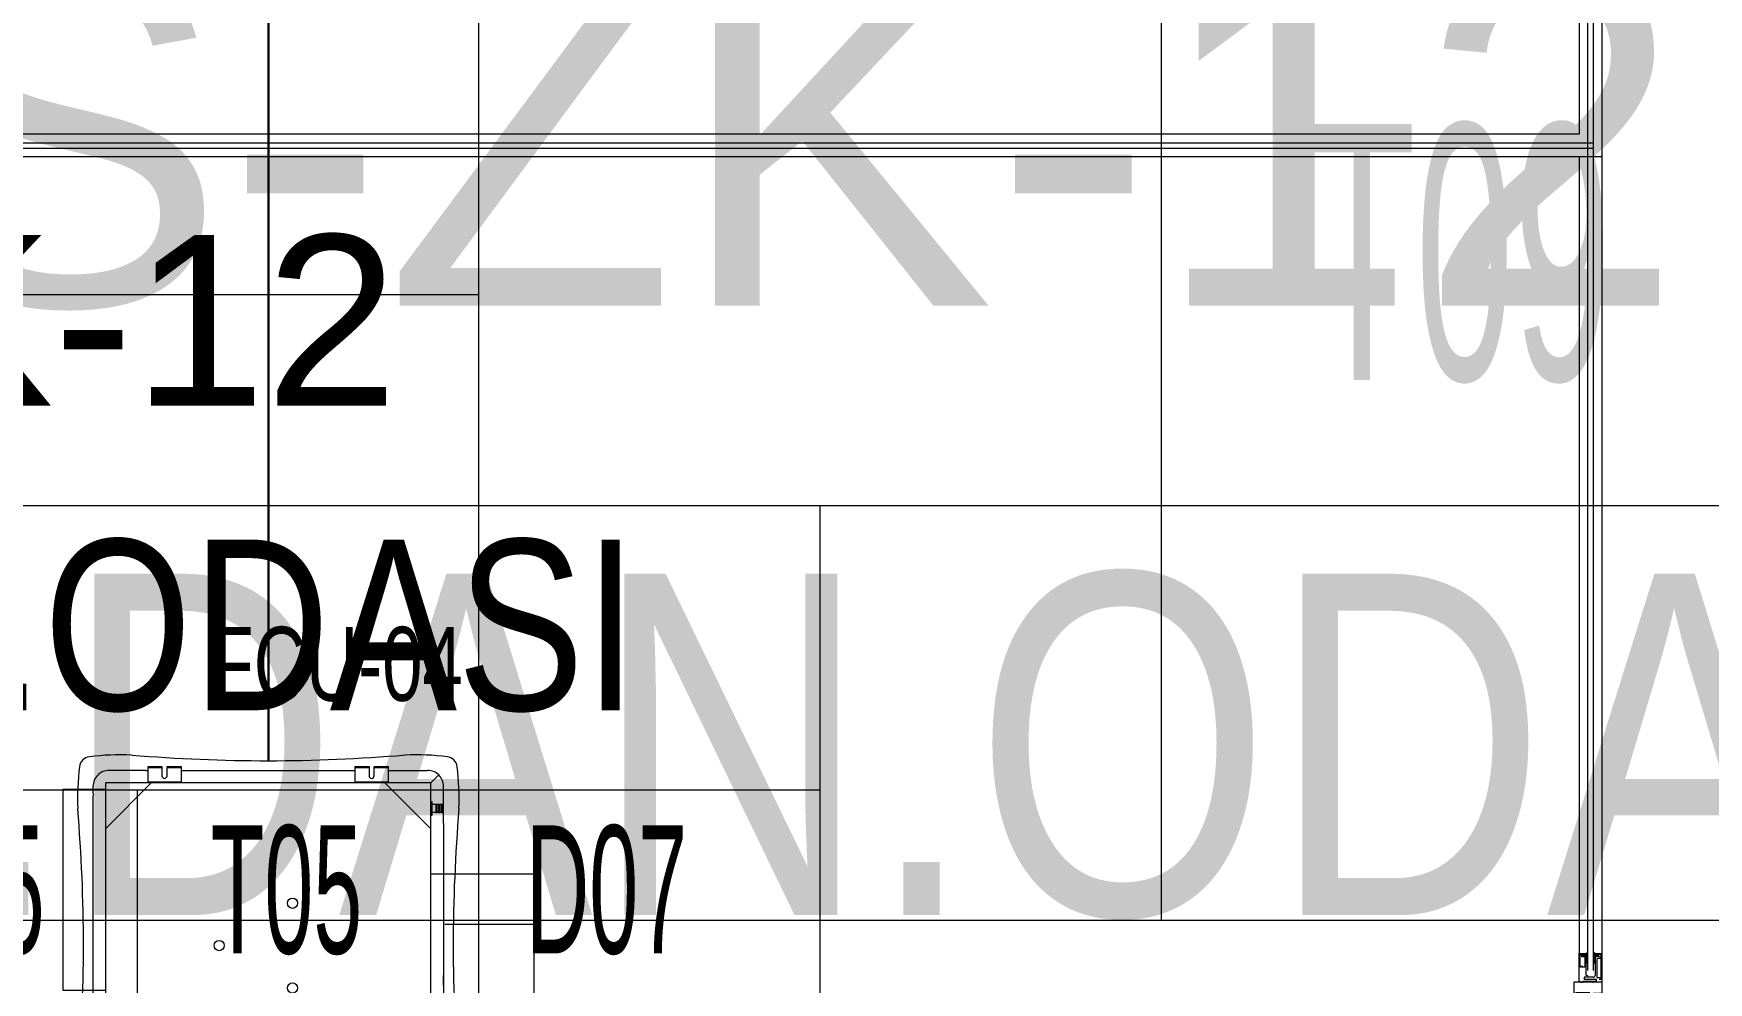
# Model space of a CAD drawing. Extents: x -9058 to 11890, y 0 to 4205.
# Drawn here: x 2019.3 to 2313.7, y 2798.8 to 2965.6 of the extents above; entities that cross this region are included whole.
import ezdxf
from ezdxf.enums import TextEntityAlignment as Align

# ---------------------------------------------------------------- set-up
doc = ezdxf.new("R2010")
doc.units = 0
doc.header["$MEASUREMENT"] = 0
doc.layers.get('0').update_dxf_attribs({"color": 9, "lineweight": 9})
for name, color, linetype, lineweight in [('40A', 9, 'Continuous', 9), ('E-KABLO', 7, 'Continuous', 30), ('M-TEFRIS2-015', 129, 'Continuous', 9), ('M-TEFRIS2-015 @ 10 (1)', 129, 'Continuous', 9), ('M-TEFRIS2-015 @ 10 (2)', 129, 'Continuous', 9), ('M-TEFRIS2-015 @ 20', 129, 'Continuous', 9), ('T-FC-KASETLİ-TAVAN', 3, 'Continuous', 20), ('T-FC-NUMARA', 62, 'Continuous', 9)]:
    doc.layers.add(name, color=color, linetype=linetype, lineweight=lineweight)
doc.styles.add('Arial', font='arial.ttf', dxfattribs={"height": 2.5})
doc.styles.add('LUCIDASANS', font='arial.ttf', dxfattribs={"width": 0.8})
doc.styles.add('MuuM_TEXT-STANDART', font='ARIALN.TTF')

# ---------------------------------------------------------------- blocks, each defined once
blk = doc.blocks.new('0a_roomno2')
blk.add_lwpolyline([(30, -16), (0, -16), (0, 0), (30, 0)], close=True)
for points in [[(0, 0), (30, 0)], [(0, -5), (30, -5)], [(12, -5), (12, -16)], [(18, -5), (18, -16)], [(24, -5), (24, -16)], [(12, -10.5), (0, -10.5)]]:
    blk.add_lwpolyline(points)
at = {"layer": '40A'}
blk.add_lwpolyline([(0, 0), (30, 0)], dxfattribs=at)
at = {"style": 'Arial'}
blk.add_attdef('ODANO', (0, 1.505), '', height=3, dxfattribs=at)
blk.add_attdef('MEKANADI', text='', height=3, dxfattribs=at).set_placement((0.525, -4.75), align=Align.BOTTOM_LEFT)
at = {"style": 'MuuM_TEXT-STANDART', "width": 0.6}
for tag, p in [('YER01', (15, -7)), ('TAVAN01', (20.625, -7)), ('DUVAR01', (26.25, -7)), ('YER02', (15, -10.375)), ('TAVAN02', (20.625, -10.375)), ('DUVAR02', (26.25, -10.375)), ('YER03', (15, -13.75)), ('TAVAN03', (20.625, -13.75)), ('DUVAR03', (26.25, -13.75))]:
    blk.add_attdef(tag, text='', height=2.25, dxfattribs=at).set_placement(p, align=Align.MIDDLE_CENTER)
at = {"style": 'MuuM_TEXT-STANDART'}
blk.add_attdef('M2', text='', height=2.25, dxfattribs=at).set_placement((1.323, -7.805), align=Align.MIDDLE_LEFT)
at = {"style": 'MuuM_TEXT-STANDART', "width": 0.6}
blk.add_attdef('TEMIZTAVANYUKSEKLIGI', text='', height=2.25, dxfattribs=at).set_placement((2.7, -13.162), align=Align.MIDDLE_LEFT)
blk = doc.blocks.new('*U682')
at = {"layer": 'M-TEFRIS2-015 @ 10 (1)'}
ref = blk.add_blockref('0a_roomno2', (1857.47, 2882.62), dxfattribs=dict(at, xscale=10, yscale=10, zscale=10))
ref.add_attrib('ODANO', ' PRS-ZK-12', (1857.47, 2900.17), dxfattribs={"layer": '0', "height": 30, "style": 'Arial'})
ref.add_attrib('MEKANADI', 'SER.DAN.ODASI', dxfattribs={"layer": '0', "height": 30, "style": 'Arial', "width": 0.8}).set_placement((1862.72, 2837.62), align=Align.BOTTOM_LEFT)
ref.add_attrib('YER01', 'Y25', dxfattribs={"layer": '0', "height": 22.5, "style": 'MuuM_TEXT-STANDART', "width": 0.6}).set_placement((2007.47, 2815.12), align=Align.MIDDLE_CENTER)
ref.add_attrib('TAVAN01', 'T05', dxfattribs={"layer": '0', "height": 22.5, "style": 'MuuM_TEXT-STANDART', "width": 0.6}).set_placement((2063.72, 2815.12), align=Align.MIDDLE_CENTER)
ref.add_attrib('DUVAR01', 'D07', dxfattribs={"layer": '0', "height": 22.5, "style": 'MuuM_TEXT-STANDART', "width": 0.6}).set_placement((2119.97, 2815.12), align=Align.MIDDLE_CENTER)
at = {"layer": 'M-TEFRIS2-015 @ 10 (2)'}
ref = blk.add_blockref('0a_roomno2', (1857.47, 2882.62), dxfattribs=dict(at, xscale=10, yscale=10, zscale=10))
ref.add_attrib('ODANO', ' PRS-ZK-12', (1857.47, 2900.17), dxfattribs={"layer": '0', "height": 30, "style": 'Arial'})
ref.add_attrib('MEKANADI', 'SER.DAN.ODASI', dxfattribs={"layer": '0', "height": 30, "style": 'Arial', "width": 0.8}).set_placement((1862.72, 2837.62), align=Align.BOTTOM_LEFT)
ref.add_attrib('YER01', 'Y25', dxfattribs={"layer": '0', "height": 22.5, "style": 'MuuM_TEXT-STANDART', "width": 0.6}).set_placement((2007.47, 2815.12), align=Align.MIDDLE_CENTER)
ref.add_attrib('TAVAN01', 'T05', dxfattribs={"layer": '0', "height": 22.5, "style": 'MuuM_TEXT-STANDART', "width": 0.6}).set_placement((2063.72, 2815.12), align=Align.MIDDLE_CENTER)
ref.add_attrib('DUVAR01', 'D07', dxfattribs={"layer": '0', "height": 22.5, "style": 'MuuM_TEXT-STANDART', "width": 0.6}).set_placement((2119.97, 2815.12), align=Align.MIDDLE_CENTER)
at = {"layer": 'M-TEFRIS2-015 @ 20'}
ref = blk.add_blockref('0a_roomno2', (1857.47, 2882.62), dxfattribs=dict(at, xscale=20, yscale=20, zscale=20))
ref.add_attrib('ODANO', ' PRS-ZK-12', (1857.47, 2917.72), dxfattribs={"layer": '0', "height": 60, "style": 'Arial'})
ref.add_attrib('MEKANADI', 'SER.DAN.ODASI', dxfattribs={"layer": '0', "height": 60, "style": 'Arial', "width": 0.8}).set_placement((1867.97, 2792.62), align=Align.BOTTOM_LEFT)
blk = doc.blocks.new('*U683')
at = {"layer": 'M-TEFRIS2-015 @ 20'}
ref = blk.add_blockref('0a_roomno2', (1857.47, 3129.66), dxfattribs=dict(at, xscale=20, yscale=20, zscale=20))
ref.add_attrib('TAVAN02', 'T09', dxfattribs={"layer": '0', "height": 45, "style": 'MuuM_TEXT-STANDART', "width": 0.6}).set_placement((2269.97, 2927.16), align=Align.MIDDLE_CENTER)
blk = doc.blocks.new('jkvhj')
at = {"color": 252, "lineweight": 0}
for p, q in [((-29.96, 30.01), (-28.53, 28.57)), ((-21.53, 30.8), (-28.01, 30.8)), ((-21.06, 30.8), (-21.53, 30.8)), ((-21.06, 31.3), (-21.06, 31.5)), ((-21.06, 31.5), (-18.61, 31.5)), ((-21.06, 31.3), (-18.61, 31.3)), ((-21.06, 28.8), (-21.06, 31.3)), ((-18.61, 31.5), (-18.61, 29.85)), ((-17.71, 31.5), (-15.26, 31.5)), ((-17.71, 29.85), (-17.71, 31.5)), ((-17.71, 31.3), (-15.26, 31.3)), ((-15.26, 31.5), (-15.26, 31.3)), ((-15.26, 31.3), (-15.26, 28.8)), ((15.34, 30.8), (-15.26, 30.8)), ((15.34, 31.3), (15.34, 31.5)), ((15.34, 31.5), (17.79, 31.5)), ((15.34, 28.8), (15.34, 31.3)), ((15.34, 31.3), (17.79, 31.3)), ((17.79, 31.5), (17.79, 29.85)), ((18.69, 31.5), (21.14, 31.5)), ((18.69, 29.85), (18.69, 31.5)), ((18.69, 31.3), (21.14, 31.3)), ((21.14, 31.5), (21.14, 31.3)), ((21.14, 31.3), (21.14, 28.8)), ((22.22, 30.8), (21.14, 30.8)), ((22.22, 30.8), (27.99, 30.8)), ((28.61, 28.57), (29.99, 29.95)), ((-30.81, 21.53), (-30.81, 28)), ((-21.06, 28.8), (-15.26, 28.8)), ((-21.06, 28.6), (-21.06, 28.8)), ((-20.46, 28.6), (-20.56, 28.6)), ((-15.26, 28.8), (-15.26, 28.6)), ((15.34, 28.8), (21.14, 28.8)), ((15.34, 28.8), (15.34, 28.6)), ((21.14, 28.8), (21.14, 28.6)), ((30.79, 26.3), (30.79, 28)), ((30.79, 22.23), (30.79, 26.36)), ((-46.76, 23.12), (-46.76, -12.58)), ((-46.76, 23.12), (-46.56, 23.12)), ((-46.56, 23.12), (-28.76, 23.12)), ((-30.81, -21.48), (-30.81, 21.53)), ((-28.76, 23.12), (-28.56, 23.12)), ((30.79, 22.23), (30.79, -21.48)), ((-30.81, 7.04), (-30.81, 5.26)), ((28.64, 7.9), (36.04, 7.9)), ((36.04, 7.9), (36.04, -27.5)), ((-31.01, -3.77), (-46.56, -3.77)), ((-46.76, -12.58), (-46.56, -12.58)), ((-46.56, -12.58), (-28.76, -12.58)), ((-28.76, -12.58), (-28.56, -12.58)), ((-30.81, -21.48), (-30.81, -28)), ((-30.76, -23.45), (-30.59, -23.35)), ((-30.76, -23.45), (-30.76, -24.75)), ((-30.59, -23.35), (-30.49, -23.35)), ((-30.59, -24.85), (-30.59, -23.35)), ((-30.49, -23.35), (-30.49, -24.85)), ((-30.49, -23.4), (-30.19, -23.4)), ((-30.19, -23.4), (-30.09, -23.35)), ((-30.19, -23.4), (-30.19, -24.8)), ((-30.09, -23.35), (-29.99, -23.35)), ((-30.09, -24.85), (-30.09, -23.35)), ((-29.99, -23.35), (-29.99, -24.85)), ((-29.99, -23.4), (-29.69, -23.4)), ((-29.69, -23.4), (-29.59, -23.35)), ((-29.69, -23.4), (-29.69, -24.8)), ((-29.59, -24.85), (-29.59, -23.35)), ((-29.59, -23.35), (-29.49, -23.35)), ((-29.49, -23.35), (-29.49, -24.85)), ((-29.49, -23.4), (-28.76, -23.4)), ((-28.76, -22.85), (-28.56, -22.85)), ((-28.76, -23.4), (-28.76, -22.85)), ((-28.76, -23.9), (-28.76, -23.4)), ((30.79, -21.48), (30.79, -26.35)), ((-30.59, -24.85), (-30.76, -24.75)), ((-30.49, -24.85), (-30.59, -24.85)), ((-30.49, -24.8), (-30.19, -24.8)), ((-30.09, -24.85), (-30.19, -24.8)), ((-29.99, -24.85), (-30.09, -24.85)), ((-29.99, -24.8), (-29.69, -24.8)), ((-29.59, -24.85), (-29.69, -24.8)), ((-29.49, -24.85), (-29.59, -24.85)), ((-29.49, -24.8), (-28.76, -24.8)), ((-28.76, -23.9), (-28.56, -23.9)), ((-28.76, -24.1), (-28.76, -23.9)), ((-28.76, -24.3), (-28.76, -24.1)), ((-28.56, -24.3), (-28.76, -24.3)), ((-28.76, -24.8), (-28.76, -24.3)), ((-28.76, -25.35), (-28.76, -24.8)), ((-28.56, -25.35), (-28.76, -25.35)), ((-28.53, -28.57), (-29.97, -30)), ((-28.56, -27.8), (-28.56, -28.1)), ((-21.06, -28.8), (-21.06, -28.6)), ((-15.26, -28.8), (-21.06, -28.8)), ((-21.06, -31.3), (-21.06, -28.8)), ((-15.26, -28.6), (-15.26, -28.8)), ((-15.26, -28.8), (-15.26, -31.3)), ((15.34, -28.8), (15.34, -28.6)), ((15.34, -31.3), (15.34, -28.8)), ((21.14, -28.8), (15.34, -28.8)), ((21.14, -28.6), (21.14, -28.8)), ((21.14, -28.8), (21.14, -31.3)), ((36.04, -27.5), (28.64, -27.5)), ((30.79, -26.73), (30.79, -28)), ((-21.53, -30.8), (-28.01, -30.8)), ((-21.06, -30.8), (-21.53, -30.8)), ((-18.61, -31.3), (-21.06, -31.3)), ((-21.06, -31.5), (-21.06, -31.3)), ((-18.61, -31.5), (-21.06, -31.5)), ((-18.61, -29.85), (-18.61, -31.5)), ((-17.71, -31.5), (-17.71, -29.85)), ((-15.26, -31.3), (-17.71, -31.3)), ((-15.26, -31.5), (-17.71, -31.5)), ((15.34, -30.8), (-15.26, -30.8)), ((-15.26, -31.3), (-15.26, -31.5)), ((17.79, -31.3), (15.34, -31.3)), ((15.34, -31.5), (15.34, -31.3)), ((17.79, -31.5), (15.34, -31.5)), ((17.79, -29.85), (17.79, -31.5)), ((18.69, -31.5), (18.69, -29.85)), ((21.14, -31.3), (18.69, -31.3)), ((21.14, -31.5), (18.69, -31.5)), ((21.52, -30.8), (21.14, -30.8)), ((21.14, -31.3), (21.14, -31.5)), ((21.52, -30.8), (27.99, -30.8))]:
    blk.add_line(p, q, dxfattribs=at)
for p, q in [((-28.56, 20.5), (-20.46, 28.6)), ((-28.56, 28.5), (-28.56, 27.4)), ((-28.56, 28.1), (-28.56, 27.8)), ((-28.56, 27.4), (-28.56, 20.5)), ((-28.06, 28.6), (-28.46, 28.6)), ((-20.46, 28.6), (-28.06, 28.6)), ((-17.2, 28.6), (-20.46, 28.6)), ((15.34, 28.6), (-17.2, 28.6)), ((20.54, 28.6), (15.34, 28.6)), ((21.14, 28.6), (20.64, 28.6)), ((28.54, 28.6), (21.14, 28.6)), ((28.64, 20.5), (28.64, 28.5)), ((28.64, 27.8), (28.64, 28.1)), ((-28.56, 20.5), (-28.56, -28.5)), ((28.64, 7.9), (28.64, 20.5)), ((28.64, -20.5), (28.64, 7.9)), ((-28.56, -20.5), (-20.46, -28.6)), ((28.64, -20.5), (20.56, -28.6)), ((28.64, -27.5), (28.64, -20.5)), ((-28.56, -22.85), (-28.56, -23.9)), ((-28.56, -23.9), (-28.56, -24.1)), ((-28.56, -24.1), (-28.56, -24.3)), ((-28.56, -24.3), (-28.56, -25.35)), ((-28.46, -28.6), (-28.06, -28.6)), ((-28.06, -28.6), (-16.92, -28.6)), ((-16.92, -28.6), (20.56, -28.6)), ((20.56, -28.6), (28.54, -28.6)), ((28.64, -28.5), (28.64, -27.5)), ((28.64, -28.1), (28.64, -27.8))]:
    blk.add_line(p, q)
for centre in [(-4.26, 7.45), (8.64, 0), (-4.26, -7.45)]:
    blk.add_circle(centre, 0.9, dxfattribs=at)
for centre, radius, start, end in [((-31.24, 31.22), 2, 96.5483, 173.6548), ((-25.77, -16.47), 50, 88.068, 96.5483), ((-0.01, 321), 288.5, 265.2133, 270), ((-0.01, 321), 288.5, 270, 274.7719), ((25.75, -16.47), 50, 83.4517, 91.932), ((31.23, 31.22), 2, 6.3452, 83.4517), ((16.46, 25.91), 50, 173.6548, 182.1901), ((-16.48, 25.91), 50, 357.8099, 6.3452), ((-28.46, 28.5), 0.1, 134.9586, 180), ((-28.46, 28.5), 0.1, 90, 134.9586), ((28.54, 28.5), 0.1, 45.0414, 90), ((28.54, 28.5), 0.1, 0, 45.0414), ((-321.01, 0), 288.5, 0, 4.7719), ((320.99, 0), 288.5, 175.2281, 180), ((-321.01, 0), 288.5, 355.2133, 0), ((320.99, 0), 288.5, 180, 184.7867), ((16.46, -25.76), 50, 178.0684, 186.5277), ((-16.48, -25.76), 50, 353.4723, 1.9316), ((-28.46, -28.5), 0.1, 180, 225.0414), ((-28.46, -28.5), 0.1, 225.0414, 270), ((28.54, -28.5), 0.1, 270, 0), ((-31.23, -31.22), 2, 186.5277, 263.4723), ((31.21, -31.22), 2, 276.5277, 353.4723), ((-25.77, 16.47), 50, 263.4723, 271.9334), ((-0.01, -321), 288.5, 90, 94.7867), ((-0.01, -321), 288.5, 85.2281, 90), ((25.75, 16.47), 50, 268.0666, 276.5277)]:
    blk.add_arc(centre, radius, start, end)
for centre, radius, start, end in [((-27.92, 27.96), 2.89, 135.0273, 179.2423), ((-28.05, 28.09), 2.71, 89.2423, 135.0273), ((-18.16, 29.85), 0.45, 180, 0), ((18.24, 29.85), 0.45, 180, 0), ((28.02, 28.09), 2.72, 43.4512, 90.6949), ((27.9, 27.96), 2.89, 0.7887, 43.545), ((30.91, -26.54), 0.225, 123.1177, 236.9215), ((-27.92, -27.96), 2.89, 180.7417, 224.9567), ((-18.16, -29.85), 0.45, 0, 180), ((18.24, -29.85), 0.45, 0, 180), ((27.99, -28), 2.8, 270, 0), ((-28.04, -28.08), 2.71, 224.9567, 270.7417)]:
    blk.add_arc(centre, radius, start, end, dxfattribs=at)

msp = doc.modelspace()

# ---------------------------------------------------------------- linework, layer by layer
at = {"layer": 'E-KABLO', "color": 6, "ltscale": 40}
msp.add_line((2060.54, 3054.78), (2060.54, 2837.75), dxfattribs=at)
at = {"layer": 'M-TEFRIS2-015'}
for p, q in [((2292.45, 2945.36), (2292.45, 3095.86)), ((2293.45, 2945.36), (2293.45, 3095.86)), ((2290.95, 3092.86), (2290.95, 2947.86)), ((2294.95, 3092.86), (2294.95, 2943.86)), ((2290.95, 2947.86), (1831.96, 2947.86)), ((1828.96, 2946.36), (2293.45, 2946.36)), ((2293.45, 2945.36), (1828.96, 2945.36)), ((2292.45, 2800.87), (2292.45, 2946.87)), ((2293.45, 2800.87), (2293.45, 2946.87)), ((2294.95, 2943.86), (1831.95, 2943.86)), ((2290.95, 2943.88), (2290.95, 2803.86)), ((2294.95, 2943.88), (2294.95, 2803.86)), ((2290.95, 2798.91), (2290.95, 2803.88)), ((2290.95, 2803.88), (2292.07, 2803.88)), ((2291.15, 2801.46), (2291.15, 2803.66)), ((2291.15, 2803.66), (2291.38, 2803.66)), ((2291.38, 2803.66), (2291.38, 2803.36)), ((2291.38, 2803.36), (2291.92, 2803.36)), ((2291.89, 2803.78), (2291.52, 2803.78)), ((2291.52, 2803.78), (2291.52, 2803.5)), ((2291.52, 2803.5), (2292.07, 2803.5)), ((2291.91, 2803.77), (2291.79, 2803.65)), ((2292.21, 2803.36), (2291.79, 2803.77)), ((2291.79, 2803.5), (2291.79, 2803.77)), ((2291.91, 2803.49), (2291.79, 2803.6)), ((2292.28, 2803.97), (2291.8, 2803.49)), ((2292.07, 2803.78), (2291.89, 2803.73)), ((2291.89, 2803.73), (2291.89, 2803.78)), ((2291.92, 2803.36), (2291.92, 2801.46)), ((2292.26, 2803.77), (2291.99, 2803.5)), ((2292.19, 2803.56), (2291.99, 2803.76)), ((2292.24, 2803.68), (2292.06, 2803.86)), ((2292.07, 2803.88), (2292.43, 2804.04)), ((2292.07, 2803.88), (2292.07, 2803.78)), ((2292.19, 2803.52), (2292.07, 2803.41)), ((2292.07, 2803.5), (2292.07, 2803.35)), ((2292.07, 2803.35), (2292.12, 2803.31)), ((2292.12, 2803.31), (2292.12, 2800.07)), ((2292.37, 2803.28), (2292.12, 2803.02)), ((2292.19, 2803.28), (2292.12, 2803.2)), ((2292.12, 2803.28), (2292.12, 2803.28)), ((2292.12, 2803.28), (2292.45, 2803.28)), ((2292.43, 2802.86), (2292.12, 2803.17)), ((2292.43, 2803.16), (2292.12, 2802.85)), ((2292.43, 2802.68), (2292.12, 2803)), ((2292.43, 2802.99), (2292.12, 2802.67)), ((2292.27, 2803.83), (2292.18, 2803.92)), ((2292.19, 2803.46), (2292.19, 2803.65)), ((2292.43, 2803.04), (2292.19, 2803.28)), ((2292.2, 2803.77), (2292.39, 2803.93)), ((2292.28, 2803.43), (2292.2, 2803.36)), ((2292.36, 2803.91), (2292.3, 2803.98)), ((2292.36, 2803.39), (2292.31, 2803.44)), ((2292.39, 2803.73), (2292.33, 2803.67)), ((2292.43, 2803.67), (2292.34, 2803.75)), ((2292.43, 2803.21), (2292.37, 2803.28)), ((2292.39, 2803.93), (2292.43, 2803.93)), ((2292.43, 2803.49), (2292.39, 2803.53)), ((2292.43, 2803.59), (2292.4, 2803.55)), ((2292.43, 2804.02), (2292.42, 2804.03)), ((2292.43, 2803.94), (2292.42, 2803.93)), ((2294.05, 2803.28), (2293.45, 2803.28)), ((2294.03, 2803.49), (2293.47, 2804.04)), ((2293.84, 2803.87), (2293.47, 2804.04)), ((2293.51, 2803.93), (2293.47, 2803.93)), ((2293.53, 2803.63), (2293.47, 2803.69)), ((2293.52, 2803.62), (2293.47, 2803.57)), ((2293.62, 2803.36), (2293.47, 2803.51)), ((2293.64, 2803.28), (2293.47, 2803.11)), ((2293.76, 2803.22), (2293.47, 2802.93)), ((2293.76, 2802.91), (2293.47, 2803.2)), ((2293.76, 2803.05), (2293.47, 2802.76)), ((2293.76, 2802.73), (2293.47, 2803.02)), ((2293.55, 2804), (2293.48, 2803.93)), ((2293.55, 2803.47), (2293.5, 2803.42)), ((2293.71, 2803.77), (2293.51, 2803.93)), ((2293.68, 2803.77), (2293.57, 2803.67)), ((2293.66, 2803.68), (2293.57, 2803.76)), ((2293.76, 2803.09), (2293.57, 2803.28)), ((2293.67, 2803.95), (2293.59, 2803.87)), ((2294.03, 2803.77), (2293.62, 2803.36)), ((2293.79, 2803.89), (2293.69, 2803.78)), ((2293.78, 2803.38), (2293.7, 2803.46)), ((2293.86, 2803.78), (2293.71, 2803.63)), ((2293.71, 2803.46), (2293.71, 2803.65)), ((2293.86, 2803.48), (2293.71, 2803.63)), ((2293.76, 2803.26), (2293.75, 2803.28)), ((2293.76, 2803.28), (2293.76, 2800.02)), ((2293.84, 2803.85), (2293.81, 2803.88)), ((2293.83, 2803.79), (2293.84, 2803.87)), ((2293.99, 2803.74), (2293.83, 2803.79)), ((2293.83, 2803.47), (2293.94, 2803.51)), ((2293.83, 2803.41), (2293.83, 2803.47)), ((2294.05, 2803.31), (2293.83, 2803.41)), ((2293.84, 2803.87), (2294.95, 2803.86)), ((2294.11, 2803.58), (2293.94, 2803.75)), ((2294.11, 2803.68), (2293.94, 2803.51)), ((2293.94, 2803.51), (2293.99, 2803.51)), ((2294.24, 2803.77), (2293.99, 2803.77)), ((2293.99, 2803.77), (2293.99, 2803.74)), ((2293.99, 2803.51), (2293.99, 2803.49)), ((2293.99, 2803.49), (2294.24, 2803.49)), ((2294.34, 2803.4), (2294.05, 2803.4)), ((2294.05, 2803.4), (2294.05, 2803.31)), ((2294.05, 2803.4), (2294.63, 2803.28)), ((2294.05, 2803.31), (2294.05, 2803.28)), ((2294.11, 2803.75), (2294.09, 2803.77)), ((2294.11, 2803.5), (2294.1, 2803.49)), ((2294.11, 2803.49), (2294.11, 2803.77)), ((2294.63, 2802.97), (2294.18, 2802.97)), ((2294.24, 2803.49), (2294.24, 2803.77)), ((2294.79, 2803.71), (2294.34, 2803.71)), ((2294.34, 2803.71), (2294.34, 2803.4)), ((2294.8, 2799.37), (2294.8, 2803.68)), ((2294.8, 2803.68), (2294.84, 2803.68)), ((2294.95, 2803.86), (2294.95, 2798.9)), ((2291.38, 2801.46), (2291.15, 2801.46)), ((2291.38, 2801.62), (2291.38, 2801.46)), ((2291.51, 2801.46), (2291.51, 2801.62)), ((2291.92, 2801.46), (2291.51, 2801.46)), ((2292.43, 2802.51), (2292.12, 2802.82)), ((2292.43, 2802.81), (2292.12, 2802.49)), ((2292.43, 2802.33), (2292.12, 2802.64)), ((2292.43, 2802.63), (2292.12, 2802.32)), ((2292.34, 2802.24), (2292.12, 2802.47)), ((2292.16, 2802.24), (2292.12, 2802.29)), ((2292.45, 2802.24), (2292.12, 2802.24)), ((2292.12, 2800.07), (2292.41, 2800)), ((2292.43, 2802.45), (2292.22, 2802.24)), ((2292.43, 2802.28), (2292.39, 2802.24)), ((2292.41, 2800), (2292.41, 2799.7)), ((2293.45, 2802.24), (2293.76, 2802.24)), ((2293.76, 2802.87), (2293.47, 2802.58)), ((2293.76, 2802.56), (2293.47, 2802.85)), ((2293.76, 2802.69), (2293.47, 2802.4)), ((2293.76, 2802.38), (2293.47, 2802.67)), ((2293.72, 2802.24), (2293.47, 2802.49)), ((2293.55, 2802.24), (2293.47, 2802.32)), ((2293.76, 2802.52), (2293.49, 2802.24)), ((2293.76, 2802.34), (2293.66, 2802.24)), ((2294.07, 2802.86), (2294.07, 2799.62)), ((2291.19, 2798.91), (2290.95, 2798.91)), ((2291.19, 2798.79), (2291.19, 2798.91)), ((2291.62, 2798.79), (2291.19, 2798.79)), ((2293.27, 2798.97), (2291.62, 2798.97)), ((2291.62, 2798.97), (2291.62, 2798.79)), ((2292.41, 2799.7), (2291.81, 2799.7)), ((2291.81, 2799.7), (2291.81, 2799.37)), ((2291.81, 2799.37), (2293.93, 2799.37)), ((2293.43, 2799.7), (2292.41, 2799.7)), ((2293.27, 2798.79), (2293.27, 2798.97)), ((2293.4, 2798.79), (2293.27, 2798.79)), ((2293.93, 2798.97), (2293.4, 2798.97)), ((2293.4, 2798.97), (2293.4, 2798.79)), ((2293.93, 2799.37), (2293.93, 2798.97)), ((2294.07, 2799.62), (2294.8, 2799.62)), ((2294.45, 2799.37), (2294.8, 2799.37))]:
    msp.add_line(p, q, dxfattribs=at)
msp.add_lwpolyline([(2292.8, 2796.93), (2290.38, 2796.93), (2290.38, 2796.85), (2290.22, 2796.85, -0.414214), (2290.06, 2797.01), (2290.06, 2798.82, -0.414214), (2290.14, 2798.9), (2294.87, 2798.9, -0.414214), (2294.95, 2798.82), (2294.95, 2796.85), (2294.76, 2796.85), (2294.73, 2796.85), (2294.73, 2796.85), (2294.73, 2796.85), (2294.73, 2796.85), (2294.73, 2796.85), (2293.4, 2796.85)], format="xyb", dxfattribs=at)
for centre, radius, start, end in [((2292.23, 2803.63), 0.273, 233.5711, 324.0262), ((2292.27, 2803.56), 0.125, 229.5402, 130.4598), ((2292.25, 2803.52), 0.253, 35.8742, 101.3324), ((2293.66, 2803.52), 0.253, 78.6676, 144.1258), ((2293.67, 2803.63), 0.273, 215.9738, 306.4289), ((2293.63, 2803.56), 0.125, 49.5402, 310.4598), ((2294.18, 2802.86), 0.102, 90, 180), ((2294.6, 2803.12), 0.16, 279.529, 78.7336), ((2294.83, 2803.72), 0.0407, 71.7991, 194.9731), ((2294.81, 2803.72), 0.0494, 295.722, 53.0213), ((2291.44, 2801.62), 0.0618, 0, 180), ((2293.43, 2800.02), 0.327, 270, 0)]:
    msp.add_arc(centre, radius, start, end, dxfattribs=at)

# ---------------------------------------------------------------- block references
at = {"layer": 'M-TEFRIS2-015', "color": 6}
for name in ['*U683', '*U682']:
    msp.add_blockref(name, (0, 0), dxfattribs=at)
at = {"layer": 'T-FC-KASETLİ-TAVAN', "rotation": 180}
msp.add_blockref('jkvhj', (2060.53, 2805.25), dxfattribs=at)

# ---------------------------------------------------------------- texts
at = {"layer": 'T-FC-NUMARA', "color": 2, "ltscale": 0.5, "style": 'LUCIDASANS', "width": 0.7}
msp.add_text('FCU-04', height=13, dxfattribs=at).set_placement((2072.45, 2854.78), align=Align.MIDDLE)

doc.saveas('drawing.dxf')
